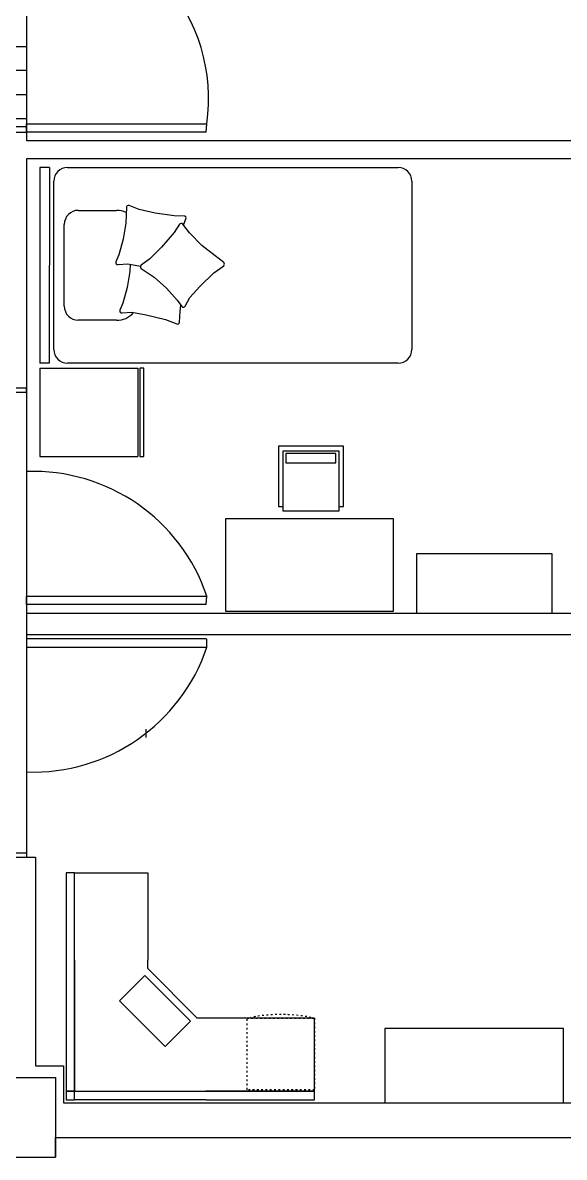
# Model space of a CAD drawing. Header units: millimetres. Extents: x 2377 to 4712, y -254 to 3188.
# Drawn here: x 3863.7 to 3921.3, y 1360.4 to 1481 of the extents above; entities that cross this region are included whole.
import ezdxf

# ---------------------------------------------------------------- set-up
doc = ezdxf.new("R2010")
doc.units = ezdxf.units.MM
doc.linetypes.add('ACAD_ISO03W100', pattern=[30, 12, -18])
doc.layers.add('Mobiliario', color=254, linetype='Continuous')

# ---------------------------------------------------------------- blocks, each defined once
blk = doc.blocks.new('*U7')
for p, q in [((-976.2, 0.3), (-976.2, -499.7)), ((-526.2, 0.3), (-976.2, 0.3)), ((-526.2, 0.3), (-526.2, -499.7)), ((500, -0.3), (-500, 0.3)), ((-500, -48.3), (-500, 0.3)), ((500, -48.8), (-500, -48.3)), ((500, -48.8), (500, -0.3)), ((-430, -71.4), (430, -71.4)), ((-500, -1830), (-500, -141.4)), ((-209.2, -124.8), (209.2, -124.8)), ((500, -141.4), (500, -1830)), ((-280.5, -391.6), (-280.5, -196)), ((280.5, -196), (280.5, -391.6)), ((-526.2, -499.7), (-976.2, -499.7)), ((430, -1900), (-430, -1900))]:
    blk.add_line(p, q)
for points in [[(204.7, -733.7), (237.6, -746.1, 0.517444), (251.8, -736.5), (252.9, -686.9), (267.1, -588.8), (285.5, -507.9), (305.6, -456.2, 0.51806), (296.2, -441.9), (215.9, -439.4), (134.1, -424.9), (54, -402.7), (17.6, -388.7, 0.550421), (3.4, -399.3), (7.1, -448.8), (-4.2, -514)], [(5, -461), (-31.1, -459.9), (-112.9, -445.4), (-193, -423.2), (-229.4, -409.2, 0.550421), (-243.6, -419.7), (-239.9, -469.3), (-252.7, -543.4), (-277, -641.2), (-299.4, -699, 0.502905), (-290.4, -713.2), (-235.5, -717.5), (-203.7, -720.9)]]:
    blk.add_lwpolyline(points, format="xyb")
blk.add_lwpolyline([(-526.3, -530.5), (-526.3, -510.8), (-976.2, -510.8), (-976.2, -530.5)], close=True)
blk.add_lwpolyline([(-108.6, -816.7), (-38.8, -889.4), (-1.9, -939.1, 0.502905), (15, -939.1), (47.8, -895), (100.9, -827.9), (165.1, -763.6), (209.9, -729.8, 0.517444), (209.3, -712.7), (167.9, -685.3), (92.5, -621), (33.8, -562.3), (0.9, -517.7, 0.51806), (-16.2, -518), (-61.2, -584.6), (-117, -646.1), (-178.5, -702.1), (-209.8, -725.4, 0.550421), (-208.4, -743.1), (-164.5, -766.4)], format="xyb", close=True)
for centre, radius, start, end in [((-430, -141.4), 70, 90, 180), ((430, -141.4), 70, 0, 90), ((-209.2, -196), 71.3, 89.99639, 180), ((209.2, -196), 71.3, 0, 90), ((-174.8, -395.7), 105.8, 177.773, 230.96522), ((174.8, -395.7), 105.8, 334.56547, 2.227), ((-430, -1830), 70, 180, 270), ((430, -1830), 70, 270, 0)]:
    blk.add_arc(centre, radius, start, end)
blk = doc.blocks.new('ESCRITORIO')
for p, q in [((3846.3234, 14796.1538), (3846.2634, 14796.1538)), ((3846.2634, 14796.1538), (3846.2634, 14796.0938)), ((3847.2384, 14796.1538), (3846.3234, 14796.1538)), ((3846.3234, 14796.1538), (3846.3234, 14796.0938)), ((3846.3234, 14796.0938), (3846.3234, 14796.1538)), ((3847.8484, 14796.1538), (3847.2384, 14796.1538)), ((3847.8484, 14796.0938), (3847.8484, 14796.1538)), ((3846.2634, 14795.1788), (3846.2634, 14796.0938)), ((3846.2634, 14796.0938), (3846.3234, 14796.0938)), ((3846.2634, 14796.0938), (3846.3234, 14796.0938)), ((3846.3234, 14796.0938), (3847.2384, 14796.0938)), ((3846.3234, 14796.0938), (3846.3234, 14795.1788)), ((3847.2384, 14796.0938), (3846.3234, 14796.0938)), ((3846.3234, 14796.0938), (3846.3234, 14795.1788)), ((3847.2384, 14796.0938), (3847.8484, 14796.0938)), ((3847.2384, 14796.0938), (3847.8484, 14796.0938)), ((3847.8484, 14796.0938), (3847.8484, 14795.5838)), ((3846.9529, 14795.7805), (3846.6347, 14795.4623)), ((3847.1296, 14795.6037), (3846.9529, 14795.7805)), ((3846.8114, 14795.2855), (3847.1296, 14795.6037)), ((3846.8334, 14795.2388), (3847.1784, 14795.5838)), ((3847.1784, 14795.5838), (3847.2384, 14795.5838)), ((3847.8484, 14795.5838), (3847.2384, 14795.5838)), ((3846.6347, 14795.4623), (3846.8114, 14795.2855)), ((3846.2634, 14795.1788), (3846.2634, 14794.4188)), ((3846.3234, 14795.1788), (3846.3234, 14794.4188)), ((3846.3234, 14794.4188), (3846.3234, 14795.1788)), ((3846.8334, 14795.1788), (3846.8334, 14795.2388)), ((3846.8334, 14794.4188), (3846.8334, 14795.1788)), ((3846.2634, 14794.4188), (3846.3234, 14794.4188)), ((3846.3234, 14794.4188), (3846.8334, 14794.4188))]:
    blk.add_line(p, q)
at = {"linetype": 'ACAD_ISO03W100', "ltscale": 0.001}
for p, q in [((3846.3334, 14794.4188), (3846.3334, 14794.8888)), ((3846.3334, 14794.8888), (3846.8334, 14794.8888)), ((3846.8334, 14794.8888), (3846.8334, 14794.4188)), ((3846.8334, 14794.4438), (3846.8334, 14794.8638)), ((3846.8334, 14794.8638), (3846.8385, 14794.8638)), ((3846.8334, 14794.4188), (3846.3334, 14794.4188)), ((3846.8385, 14794.4438), (3846.8334, 14794.4438))]:
    blk.add_line(p, q, dxfattribs=at)
blk.add_arc((3845.7414, 14794.6538), 1.117, 349.1637, 10.8363, dxfattribs=at)
blk = doc.blocks.new('A$C297D1C59')
for p, q in [((0, 1779, -35), (1800, 1779, -35)), ((0, 779, -35), (0, 1779, -35)), ((1800, 1779, -35), (1800, 779, -35)), ((1800, 779, -35), (0, 779, -35)), ((535, 650, -35), (535, 0, -35)), ((539, 650, -35), (535, 650, -35)), ((585, 650, -35), (539, 650, -35)), ((585, 50, -35), (585, 701, -35)), ((585, 701, -35), (1185, 701, -35)), ((1185, 701, -35), (1185, 50, -35)), ((1235, 650, -35), (1185, 650, -35)), ((1235, 0, -35), (1235, 650, -35)), ((616, 181, -35), (616, 81, -35)), ((1156, 181, -35), (616, 181, -35)), ((1156, 81, -35), (1156, 181, -35)), ((1185, 50, -35), (585, 50, -35)), ((616, 81, -35), (1156, 81, -35)), ((535, 0, -35), (1235, 0, -35))]:
    blk.add_line(p, q)

msp = doc.modelspace()

# ---------------------------------------------------------------- linework, layer by layer
at = {"transparency": 33554687}
for p, q in [((3864.16, 1491.74), (3864.16, 1469.96)), ((3864.16, 1478.49), (3860.61, 1478.49)), ((3864.16, 1475.94), (3860.61, 1475.94)), ((3864.16, 1473.38), (3860.61, 1473.38)), ((3864.16, 1469.96), (3855.65, 1469.96)), ((3864.16, 1470.83), (3860.61, 1470.83)), ((3864.16, 1469.96), (3864.16, 1469.41)), ((3855.65, 1469.41), (3864.16, 1469.41)), ((3864.16, 1469.41), (3864.16, 1468.51)), ((3864.16, 1468.51), (3985.4, 1468.51)), ((3930.17, 1466.57), (3864.16, 1466.57)), ((3864.16, 1466.57), (3864.16, 1440.53)), ((3864.16, 1442.18), (3855.65, 1442.18)), ((3864.16, 1441.76), (3864.16, 1442.18)), ((3855.65, 1441.76), (3864.16, 1441.76)), ((3864.16, 1441.76), (3864.16, 1392.28)), ((3864.16, 1418.25), (3945.06, 1418.25)), ((3864.16, 1416.57), (3864.16, 1415.51)), ((3864.16, 1415.96), (3945.18, 1415.96)), ((3864.16, 1396.81), (3864.16, 1396.81)), ((3854.47, 1392.76), (3864.16, 1392.76)), ((3854.47, 1392.28), (3865.11, 1392.28)), ((3854.47, 1392.28), (3865.11, 1392.28)), ((3865.11, 1392.28), (3865.11, 1370.12)), ((3865.11, 1370.12), (3868.07, 1370.12)), ((3868.07, 1370.12), (3868.07, 1366.18)), ((3856.6, 1368.88), (3867.23, 1368.88)), ((3867.23, 1368.88), (3867.23, 1360.38)), ((3868.07, 1366.18), (3966.5, 1366.18)), ((3867.23, 1360.38), (3867.23, 1362.5)), ((3867.23, 1362.5), (4002.65, 1362.5)), ((3856.6, 1360.38), (3867.23, 1360.38))]:
    msp.add_line(p, q, dxfattribs=at)
at = {"layer": 'Mobiliario', "transparency": 33554687}
for p, q in [((3864.16, 1469.41), (3864.16, 1470.3)), ((3864.16, 1470.3), (3883.33, 1470.3)), ((3883.25, 1469.41), (3883.33, 1470.3)), ((3883.25, 1469.41), (3864.16, 1469.41)), ((3905.66, 1418.25), (3905.66, 1424.6)), ((3905.66, 1424.6), (3920, 1424.6)), ((3920, 1424.6), (3920, 1418.25)), ((3864.16, 1419.16), (3864.16, 1420.05)), ((3864.16, 1420.05), (3883.33, 1420.05)), ((3883.25, 1419.16), (3864.16, 1419.16)), ((3883.25, 1419.16), (3883.33, 1420.05)), ((3883.25, 1415.51), (3864.16, 1415.51)), ((3864.16, 1415.51), (3864.16, 1414.62)), ((3883.33, 1414.62), (3883.33, 1415.51)), ((3864.16, 1414.62), (3883.33, 1414.62)), ((3876.85, 1405.91), (3876.85, 1405.02)), ((3921.25, 1374.06), (3902.24, 1374.06)), ((3902.24, 1374.06), (3902.24, 1366.18)), ((3921.25, 1366.18), (3921.25, 1374.06))]:
    msp.add_line(p, q, dxfattribs=at)
for centre, radius, start, end in [((3864.72, 1472.95), 18.8, 351.8946, 91.7099), ((3864.86, 1413.83), 19.49, 18.6033, 92.0621), ((3864.86, 1420.84), 19.49, 267.9379, 341.3967)]:
    msp.add_arc(centre, radius, start, end, dxfattribs=at)

# ---------------------------------------------------------------- block references
for name, p, xscale, yscale, zscale, rotation in [('*U7', (3865.57, 1455.24), 0.02081848925687976, 0.02081848925687976, 0.02081848925687976, 89.99999999999999), ('A$C297D1C59', (3903.15, 1436.02, 0.35), 0.009884601374747228, 0.009884601374747228, 0.009884601374747228, 180.0000000000004), ('ESCRITORIO', (229231.4, -57216.67), 15.23119105944066, 15.23119105944066, 15.23119105944066, 90)]:
    msp.add_blockref(name, p, dxfattribs=dict(at, xscale=xscale, yscale=yscale, zscale=zscale, rotation=rotation))

doc.saveas('drawing.dxf')
